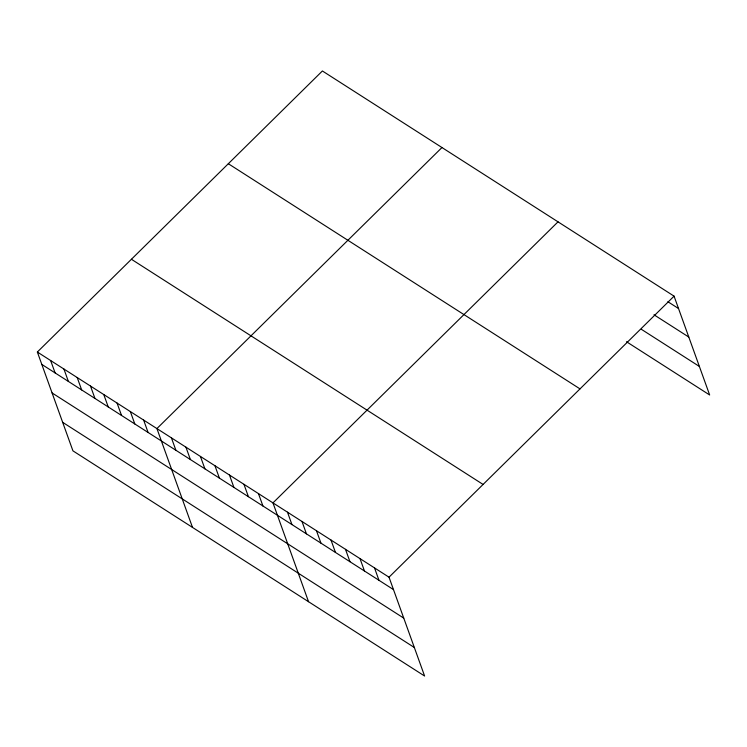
<?xml version="1.0" encoding="UTF-8"?>
<svg xmlns="http://www.w3.org/2000/svg" width="747" height="747" viewBox="0 0 747 747"><rect width="100%" height="100%" fill="white"/><g stroke="black" fill="none" stroke-linecap="round" stroke-linejoin="round"><path stroke-width="1.12" d="M37.35 352.024L389.019 577.188L424.604 676.026L72.935 450.852L37.35 352.024L322.396 70.974L674.065 296.148L709.65 394.976L626.481 341.724M441.963 147.532L156.917 428.582L192.502 527.41M558.018 221.84L272.972 502.89L308.548 601.718M389.019 577.188L674.065 296.148M667.893 301.723L678.528 308.539M653.98 314.776L688.799 337.065M641.356 329.296L699.379 366.45M228.33 163.724L579.999 388.888M131.416 259.274L483.085 484.448M41.813 364.415L393.482 589.588M52.085 392.941L403.753 618.114M62.664 422.326L414.333 647.5M374.518 567.907L378.972 580.298M360.007 558.616L364.471 571.007M345.497 549.325L349.96 561.716M330.996 540.034L335.459 552.435M316.485 530.753L320.949 543.144M301.984 521.462L306.447 533.853M287.474 512.171L291.937 524.571M258.462 493.599L262.925 505.99M243.952 484.308L248.415 496.699M229.45 475.017L233.914 487.417M214.94 465.736L219.403 478.127M200.439 456.445L204.902 468.836M185.928 447.154L190.392 459.545M171.427 437.863L175.89 450.264M143.629 420.075L148.093 432.466M130.351 411.569L134.805 423.96M117.064 403.063L121.528 415.453M103.777 394.556L108.24 406.947M90.49 386.05L94.953 398.44M77.202 377.543L81.666 389.934M63.925 369.037L68.379 381.428M50.637 360.53L55.101 372.921"/></g></svg>
